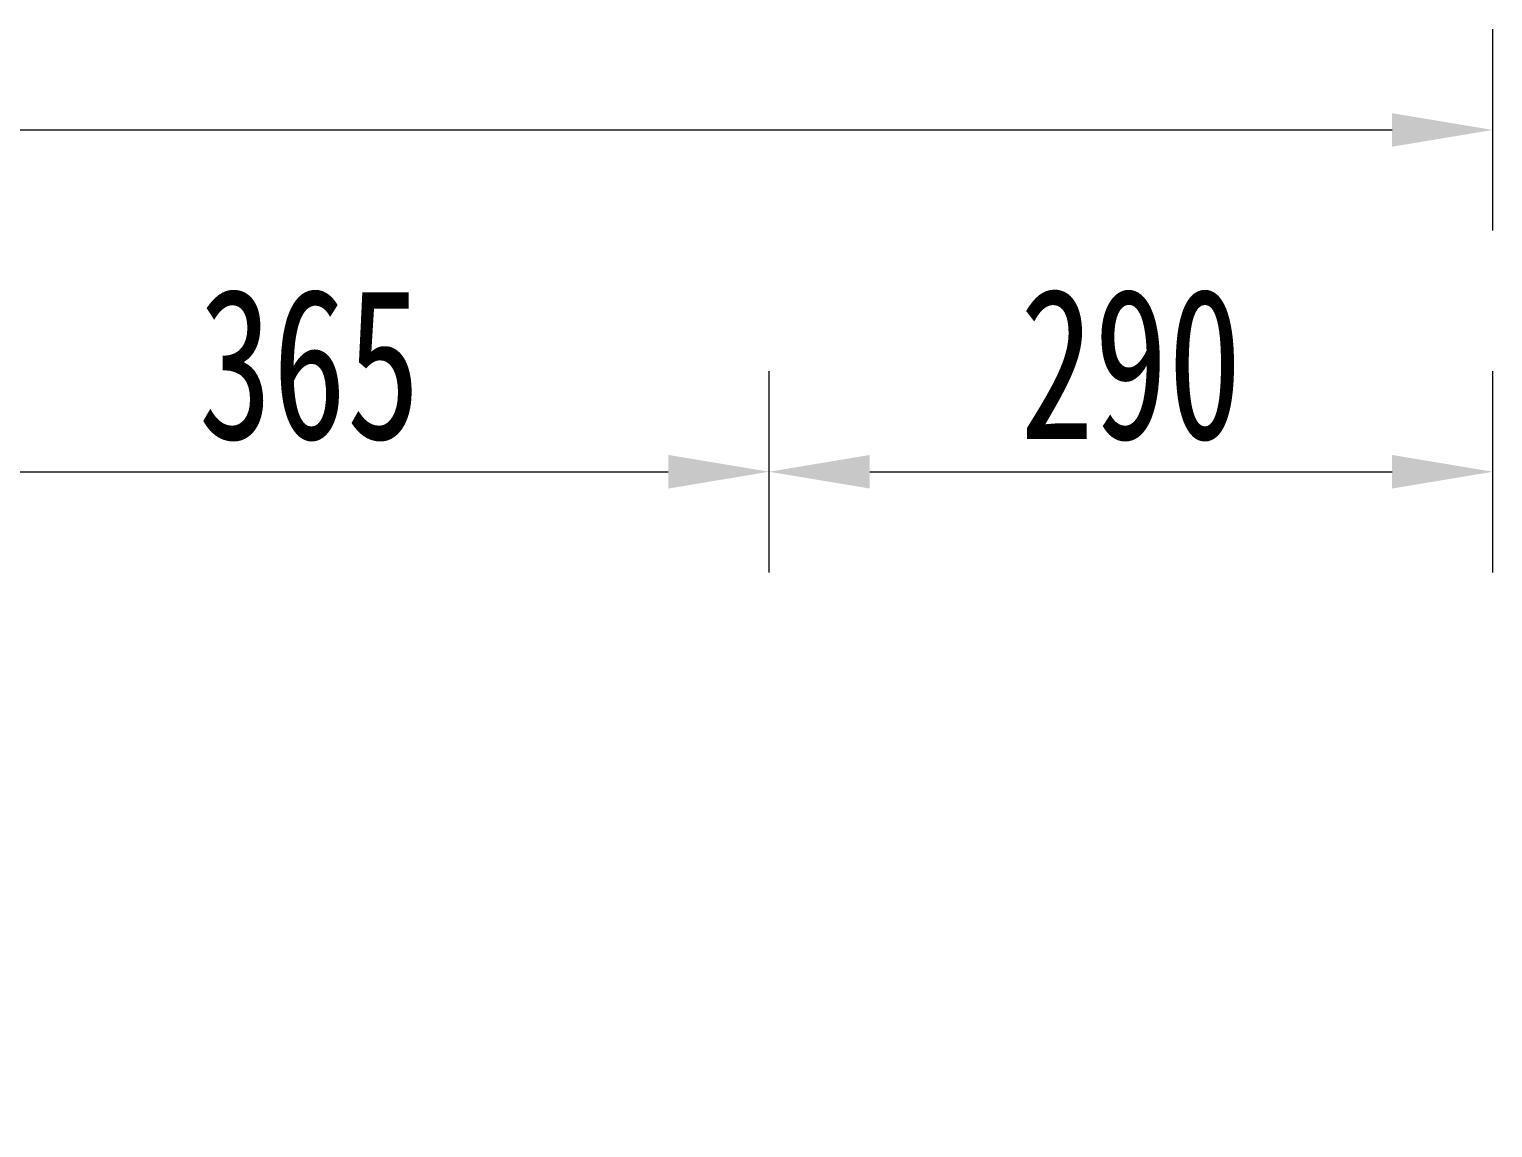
# Model space of a CAD drawing. Extents: x 36536 to 256213, y 18389 to 106449.
# Drawn here: x 249500 to 250081, y 83946 to 84382 of the extents above; entities that cross this region are included whole.
import ezdxf

# ---------------------------------------------------------------- set-up
doc = ezdxf.new("R2010")
doc.units = 0
doc.header["$LTSCALE"] = 1000
doc.header["$MEASUREMENT"] = 0
doc.layers.add('01-细实线', color=3, linetype='Continuous', lineweight=18)
doc.layers.add('02-标注', color=3, linetype='Continuous', lineweight=18)
doc.styles.add('3.0号字-阿文', font='', dxfattribs={"width": 0.72})
doc.styles.get('3.0号字-阿文').set_extended_font_data('FangSong_GB2312')
doc.dimstyles.new('1：20阿文', dxfattribs={"dimtxt": 3, "dimasz": 2, "dimexe": 2, "dimexo": 0, "dimtad": 1, "dimdec": 0, "dimlfac": 20, "dimzin": 0, "dimdsep": 46, "dimtxsty": '3.0号字-阿文', "dimcen": 2, "dimclrd": 3, "dimclre": 3, "dimclrt": 3, "dimadec": 0, "dimazin": 0, "dimtfac": 1, "dimtdec": 0, "dimtmove": 1, "dimatfit": 3, "dimfxl": 2, "dimfxlon": 1, "dimtolj": 1, "dimtzin": 0, "dimlwd": 18, "dimlwe": 18, "dimarcsym": 0})

# ---------------------------------------------------------------- blocks, each defined once
blk = doc.blocks.new('*D695')
at = {"layer": '01-细实线', "color": 3, "linetype": 'Continuous', "lineweight": 18, "transparency": 16777216}
for p, q in [((248448.5150610423, 82185.44269354478), (248448.5150610423, 82189.44269354478)), ((248623.5342923738, 82185.44269354478), (248623.5342923738, 82189.44269354478)), ((248450.5150610423, 82187.44269354478), (248621.5342923738, 82187.44269354478))]:
    blk.add_line(p, q, dxfattribs=at)
at = {"layer": '01-细实线', "color": 3, "transparency": 16777216}
for points in [[(248450.5150610423, 82187.77602687811), (248450.5150610423, 82187.10936021146), (248448.5150610423, 82187.44269354478)], [(248621.5342923738, 82187.77602687811), (248621.5342923738, 82187.10936021146), (248623.5342923738, 82187.44269354478)]]:
    blk.add_solid(points, dxfattribs=at)
at = {"layer": 'Defpoints', "color": 0, "transparency": 16777216}
for p in [(248623.5342923738, 82187.44269354478), (248448.5150610423, 82152.06171099865), (248623.5342923738, 82152.06171099865)]:
    blk.add_point(p, dxfattribs=at)
at = {"layer": '01-细实线', "color": 3, "transparency": 16777216, "insert": (248536.024676708, 82189.56769354478), "char_height": 3, "attachment_point": 5, "style": '3.0号字-阿文'}
blk.add_mtext('\\A1;3500', dxfattribs=at)
blk = doc.blocks.new('*D710')
at = {"layer": '02-标注', "color": 3, "linetype": 'Continuous', "lineweight": 18, "transparency": 16777216}
for p, q in [((248590.9138971602, 82178.65427642944), (248590.9138971602, 82182.65427642944)), ((248609.1638971604, 82178.65427642944), (248609.1638971604, 82182.65427642944)), ((248592.9138971602, 82180.65427642944), (248607.1638971604, 82180.65427642944))]:
    blk.add_line(p, q, dxfattribs=at)
at = {"layer": '02-标注', "color": 3, "transparency": 16777216}
for points in [[(248592.9138971602, 82180.98760976277), (248592.9138971602, 82180.32094309611), (248590.9138971602, 82180.65427642944)], [(248607.1638971604, 82180.98760976277), (248607.1638971604, 82180.32094309611), (248609.1638971604, 82180.65427642944)]]:
    blk.add_solid(points, dxfattribs=at)
at = {"layer": 'Defpoints', "color": 0, "transparency": 16777216}
for p in [(248609.1638971604, 82180.65427642944), (248590.9138971602, 82147.92757186783), (248609.1638971604, 82147.92757186783)]:
    blk.add_point(p, dxfattribs=at)
at = {"layer": '02-标注', "color": 3, "transparency": 16777216, "insert": (248600.0388971603, 82182.77927642944), "char_height": 3, "attachment_point": 5, "style": '3.0号字-阿文'}
blk.add_mtext('\\A1;365', dxfattribs=at)
blk = doc.blocks.new('*D711')
at = {"layer": '02-标注', "color": 3, "linetype": 'Continuous', "lineweight": 18, "transparency": 16777216}
for p, q in [((248609.1638971604, 82178.65427642944), (248609.1638971604, 82182.65427642944)), ((248623.5342888189, 82178.65427642944), (248623.5342888189, 82182.65427642944)), ((248611.1638971604, 82180.65427642944), (248621.5342888189, 82180.65427642944))]:
    blk.add_line(p, q, dxfattribs=at)
at = {"layer": '02-标注', "color": 3, "transparency": 16777216}
for points in [[(248611.1638971604, 82180.98760976277), (248611.1638971604, 82180.32094309611), (248609.1638971604, 82180.65427642944)], [(248621.5342888189, 82180.98760976277), (248621.5342888189, 82180.32094309611), (248623.5342888189, 82180.65427642944)]]:
    blk.add_solid(points, dxfattribs=at)
at = {"layer": 'Defpoints', "color": 0, "transparency": 16777216}
for p in [(248623.5342888189, 82180.65427642944), (248623.5342888189, 82152.17766899779), (248609.1638971604, 82147.92757186783)]:
    blk.add_point(p, dxfattribs=at)
at = {"layer": '02-标注', "color": 3, "transparency": 16777216, "insert": (248616.3490929897, 82182.77927642944), "char_height": 3, "attachment_point": 5, "style": '3.0号字-阿文'}
blk.add_mtext('\\A1;290', dxfattribs=at)
blk = doc.blocks.new('hajshfjsf')
at = {"layer": '01-细实线', "color": 6}
dim = blk.add_linear_dim(base=(248623.5342923738, 82187.44269354478), p1=(248448.5150610423, 82152.06171099865), p2=(248623.5342923738, 82152.06171099865), dimstyle='1：20阿文', dxfattribs=at)
dim.commit()
dim.dimension.update_dxf_attribs({"geometry": '*D695', "text_midpoint": (248536.024676708, 82189.56769354478)})
at = {"layer": '02-标注'}
dim = blk.add_linear_dim(base=(248609.1638971604, 82180.65427642944), p1=(248590.9138971602, 82147.92757186783), p2=(248609.1638971604, 82147.92757186783), dimstyle='1：20阿文', override={"dimtmove": 2}, dxfattribs=at)
dim.commit()
dim.dimension.update_dxf_attribs({"geometry": '*D710', "text_midpoint": (248600.0388971603, 82182.77927642944)})
dim = blk.add_linear_dim(base=(248623.5342888189, 82180.65427642944), p1=(248609.1638971604, 82147.92757186783), p2=(248623.5342888189, 82152.17766899779), text='290', dimstyle='1：20阿文', override={"dimtmove": 2}, dxfattribs=at)
dim.commit()
dim.dimension.update_dxf_attribs({"geometry": '*D711', "text_midpoint": (248616.3490929897, 82182.77927642944)})

msp = doc.modelspace()

# ---------------------------------------------------------------- block references
at = {"xscale": 20, "yscale": 20, "zscale": 20}
msp.add_blockref('hajshfjsf', (-4722389.489873517, -1559406.987963918), dxfattribs=at)

doc.saveas('drawing.dxf')
